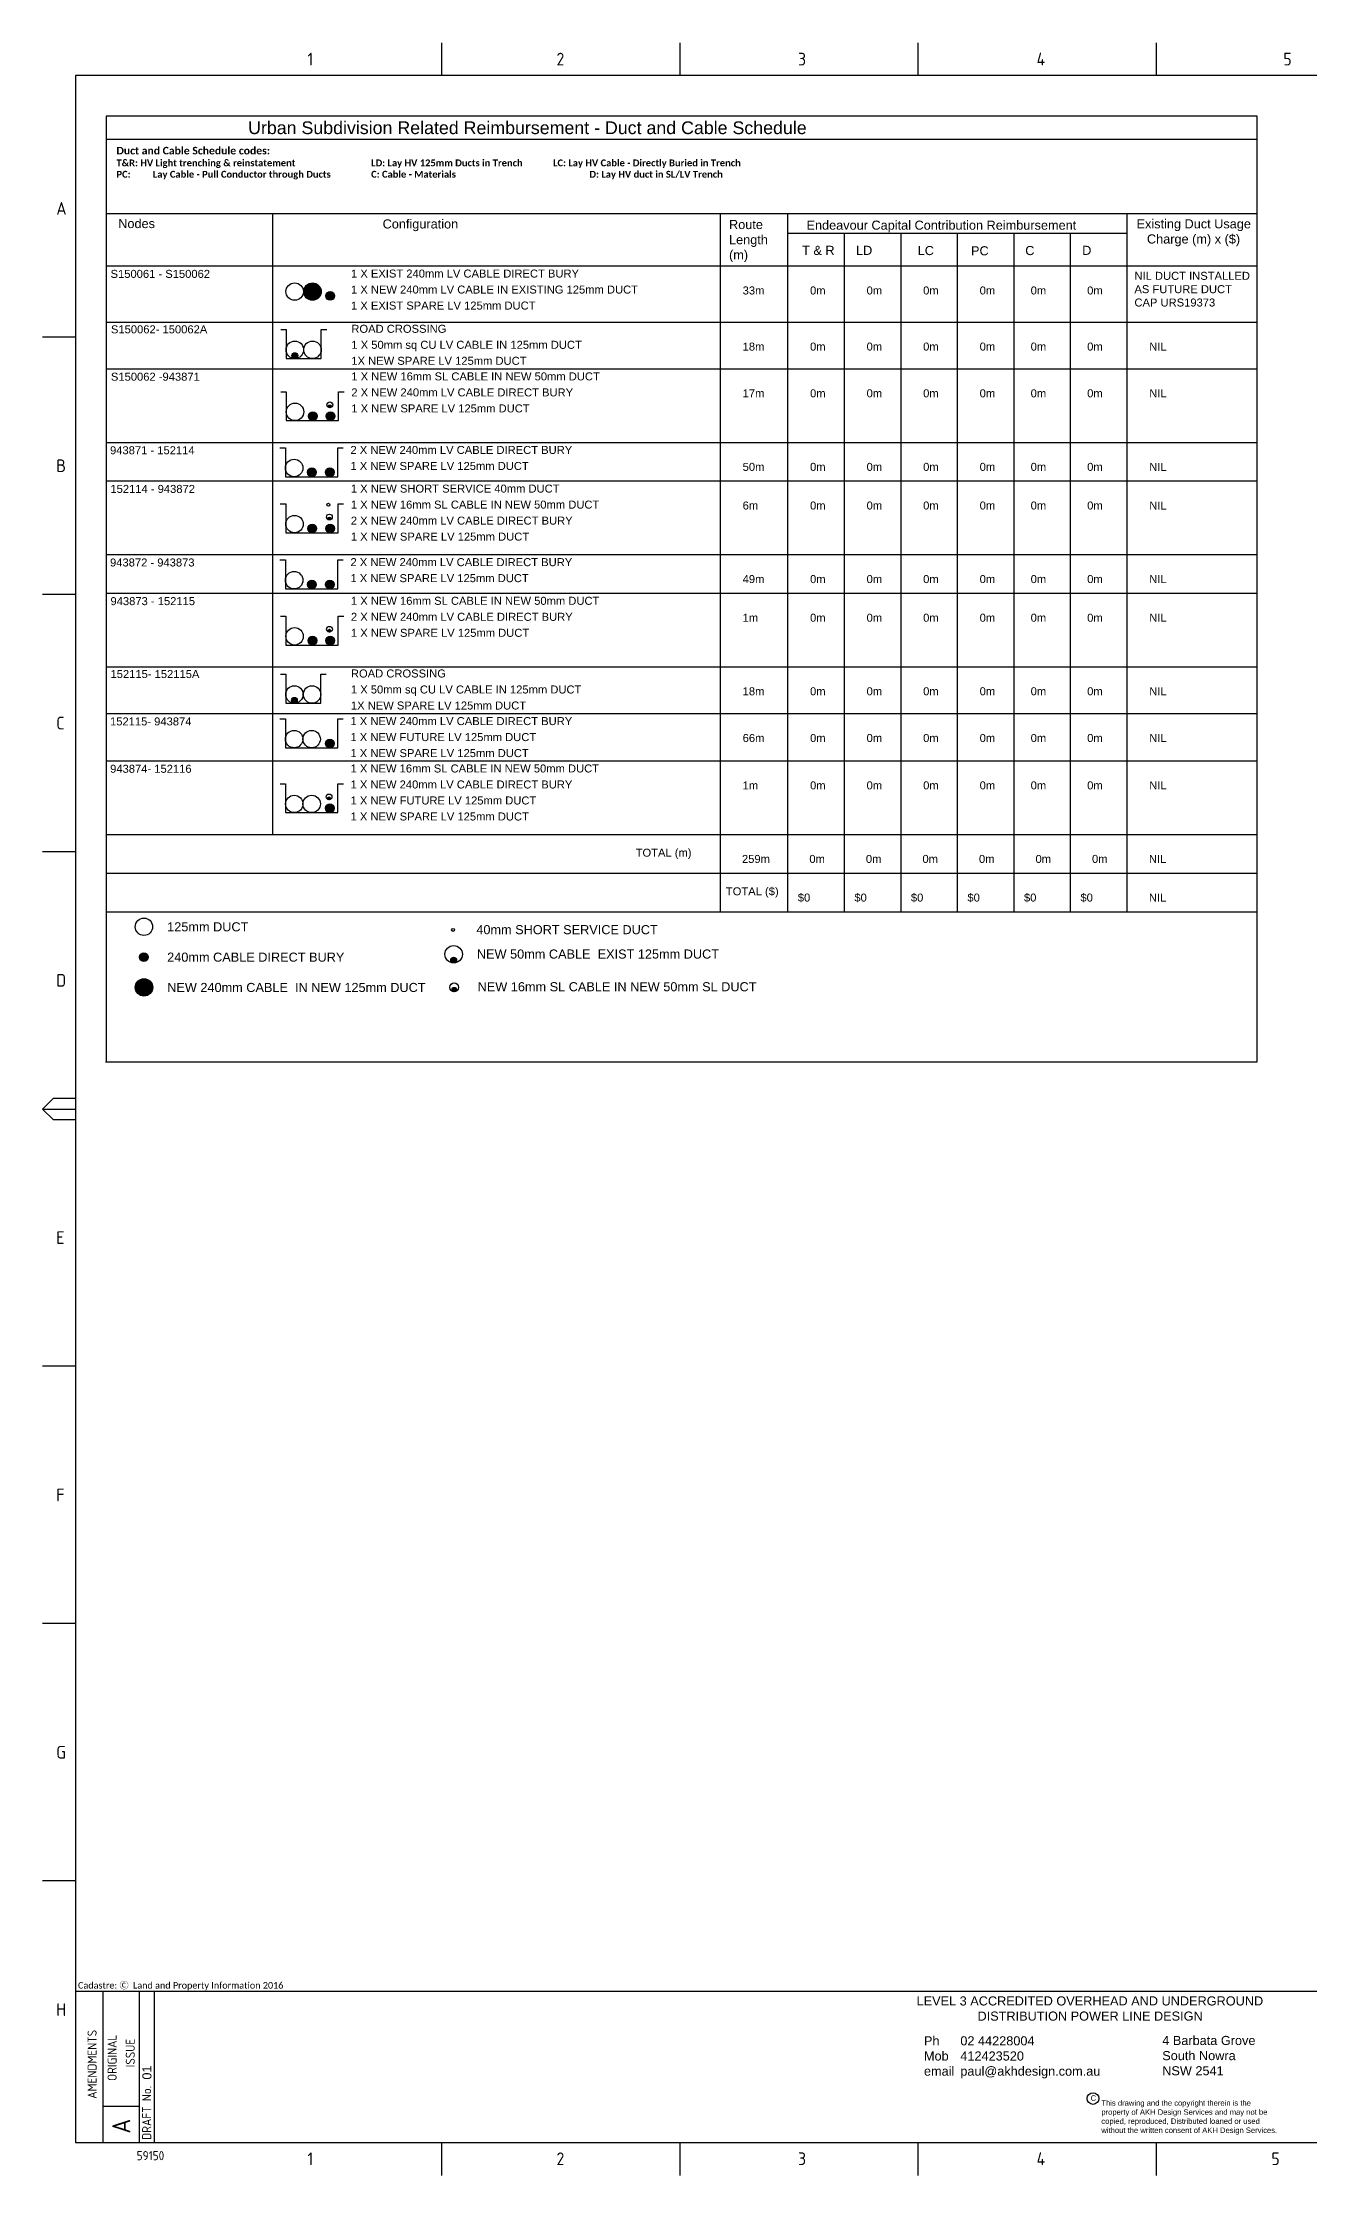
# Paper-space layout 'Duct2' of a CAD drawing. Header units: metres. Extents: x -30 to 845, y -5 to 581.
# Drawn here: x -30 to 319, y -5 to 581 of the extents above; entities that cross this region are included whole.
import ezdxf
from ezdxf.enums import TextEntityAlignment as Align

# ---------------------------------------------------------------- set-up
doc = ezdxf.new("R2010")
doc.units = ezdxf.units.M
doc.linetypes.add('Cable Exist UG', pattern=[8.2, 4, -1.2, 1.8, -1.2])
doc.linetypes.add('IE Trench LV', pattern=[6.5, 5, -1.5])
doc.layers.get('0').update_dxf_attribs({"color": 6})
for name, color, linetype in [('_User Miscellaneous1', 251, 'Continuous'), ('_User Miscellaneous2', 7, 'Continuous'), ('Duct_SP_NEW', 2, 'Continuous'), ('Notes', 7, 'Continuous'), ('SupportsUG_SP_EXT', 7, 'Continuous')]:
    doc.layers.add(name, color=color, linetype=linetype)
doc.styles.add('iecISOCP', font='isocp.shx')
doc.styles.get("Standard").update_dxf_attribs({"font": 'arial.ttf'})

# ---------------------------------------------------------------- blocks, each defined once
blk = doc.blocks.new('A$C30A46249')
at = {"color": 7, "lineweight": -3, "insert": (6.92, 4.97), "char_height": 1.79, "attachment_point": 7, "line_spacing_factor": 1.2}
blk.add_mtext('{\\fCalibri|b0|i0|c0|p34;\\C256;Cadastre: \\fMS Gothic|b0|i0|c128|p49;\\C250;\\c2236962;Ⓒ\\fMS Gothic|b0|i0|c0|p49; \\fCalibri|b0|i0|c0|p34;\\C256;Land and Property Information 2016}', dxfattribs=at)
blk = doc.blocks.new('akhlogo')
at = {"layer": '_User Miscellaneous2'}
blk.add_circle((113.53, 12.12), 1.6, dxfattribs=at)
at = {"layer": '_User Miscellaneous2', "attachment_point": 1}
for s, insert, char_height, width in [('\\pi5.9046;LEVEL 3 ACCREDITED OVERHEAD AND UNDERGROUND \\P\\pi22.653;DISTRIBUTION POWER LINE DESIGN ', (59.13, 40.21), 2.5, 106.6522), ('Ph ^I02 44228004{\\fCalibri|b0|i0|c0|p34; ^J}Mob^I412423520\\Pemail^Ipaul@akhdesign.com.au', (67.06, 29.24), 2.5, 53.0212), ('4 Barbata Grove\\PSouth Nowra\\PNSW 2541', (132.56, 29.34), 2.5, 39.4695), ('This drawing and the copyright therein is the property of AKH Design Services and may not be copied, reproduced, Distributed loaned or used without the written consent of AKH Design Services.', (115.82, 11.65), 1.5, 48.7359)]:
    blk.add_mtext(s, dxfattribs=dict(at, insert=insert, char_height=char_height, width=width))
at = {"layer": '_User Miscellaneous2', "char_height": 1.5, "attachment_point": 1}
for insert in [(112.87, 13), (112.88, 13)]:
    blk.add_mtext('C', dxfattribs=dict(at, insert=insert))
blk = doc.blocks.new('A1_FRAME_TITLE')
at = {"layer": 'Notes', "linetype": 'Continuous'}
for p, q in [((89.14, 574.39), (89.14, 583.39)), ((154.65, 574.39), (154.65, 583.39)), ((220.16, 574.39), (220.16, 583.39)), ((285.67, 574.39), (285.67, 583.39)), ((-11.55, 502.43), (-20.55, 502.43)), ((-11.56, 431.68), (-20.55, 431.68)), ((-11.56, 360.93), (-20.55, 360.93)), ((-20.55, 290.18), (-17.55, 293.18)), ((-20.55, 290.18), (-11.55, 290.18)), ((-17.55, 287.18), (-20.55, 290.18)), ((-17.55, 293.18), (-11.56, 293.18)), ((-11.56, 287.18), (-17.55, 287.18)), ((-11.55, 219.43), (-20.55, 219.43)), ((-11.55, 148.68), (-20.55, 148.68)), ((-11.55, 77.93), (-20.55, 77.93)), ((89.14, -3.03), (89.14, 5.97)), ((154.65, -3.03), (154.65, 5.97)), ((220.16, -3.03), (220.16, 5.97)), ((285.67, -3.03), (285.67, 5.97))]:
    blk.add_line(p, q, dxfattribs=at)
at = {"layer": 'Notes', "color": 3, "linetype": 'Continuous'}
for p, q in [((-11.55, 574.39), (-11.55, 5.97)), ((-3.96, 5.97), (-3.96, 47.62)), ((6.04, 5.97), (6.04, 47.62)), ((10.19, 5.98), (10.19, 47.62)), ((-3.96, 15.97), (6.04, 15.97))]:
    blk.add_line(p, q, dxfattribs=at)
at = {"layer": 'Notes', "color": 3, "linetype": 'Continuous', "flags": 128}
for points in [[(149.5, 574.39), (-11.55, 574.39)], [(844.88, 574.39), (149.5, 574.39)], [(-11.55, 47.62), (123.8, 47.62)], [(123.8, 47.62), (844.88, 47.62)], [(-11.55, 5.97), (844.88, 5.97)]]:
    blk.add_lwpolyline(points, dxfattribs=at)
blk.add_attdef('DRAFT_NUM', (9.35, 23.29), '', height=2.5, rotation=90)
at = {"layer": 'Notes', "color": 7, "style": 'iecISOCP'}
for s, p in [('1', (52.24, 577.12)), ('2', (120.7, 577.12)), ('3', (187.09, 577.12)), ('4', (252.67, 577.12)), ('5', (320.5, 577.12)), ('A', (-16.81, 536.06)), ('B', (-16.81, 465.31)), ('C', (-16.81, 394.56)), ('D', (-16.81, 323.81)), ('E', (-16.81, 253.06)), ('F', (-16.81, 182.31)), ('G', (-16.81, 111.56)), ('H', (-16.81, 40.81)), ('1', (52.24, -0.22)), ('2', (120.7, -0.22)), ('3', (187.09, -0.2)), ('4', (252.67, -0.22)), ('5', (317.21, -0.22))]:
    blk.add_text(s, height=3.5, dxfattribs=at).set_placement(p)
for s, height, p in [('AMENDMENTS', 2.5, (-5.71, 18.02)), ('ORIGINAL', 2.5, (-0.21, 22.94)), ('ISSUE', 2.5, (4.79, 26.69)), ('DRAFT No.', 2.5, (9.29, 6.74)), ('A', 5, (3.54, 8.47))]:
    blk.add_text(s, height=height, rotation=90, dxfattribs=at).set_placement(p)
for tag, p in [('CAP_NO', (513.19, 43.46)), ('IE_NUM', (513.05, 37.81)), ('REF_No_1', (335.24, 32.31)), ('REF_1', (362.52, 32.31)), ('GEN_WO', (441.71, 31.76)), ('HV_SWITCH', (513.46, 32.16)), ('REF_No_2', (335.24, 26.31)), ('REF_2', (362.52, 26.31)), ('OH_WO', (441.71, 25.81)), ('UBD_REF', (513.05, 25.83)), ('REF_No_3', (335.24, 20.31)), ('REF_3', (362.52, 20.31)), ('UG_WO', (441.71, 20.05)), ('GIS_MAP_No', (513.05, 20.04)), ('REF_No_4', (335.24, 14.31)), ('REF_4', (362.52, 14.31)), ('SUB_WO', (441.71, 13.81)), ('HV_OP_DIAG', (513.33, 14.2)), ('LGA', (512.95, 7.78))]:
    blk.add_attdef(tag, p, '', height=2.5, dxfattribs=at)
at = {"layer": 'Notes', "style": 'iecISOCP'}
for tag, p in [('T1', (684.37, 39.47)), ('T2', (684.37, 34.35)), ('T3', (684.37, 28.92)), ('T4', (684.37, 23.66)), ('T5', (684.37, 18.23)), ('T6', (684.37, 12.97))]:
    blk.add_attdef(tag, text='', height=3.5, dxfattribs=at).set_placement(p, align=Align.CENTER)
at = {"layer": 'Notes', "color": 7, "style": 'iecISOCP'}
for tag, p in [('scale', (567.76, 33.27)), ('DRAWN', (567.76, 24.93)), ('DATE', (567.76, 16.88)), ('CHD', (567.76, 8.37)), ('DESIGN', (605.62, 9.15))]:
    blk.add_attdef(tag, text='', height=2.5, dxfattribs=at).set_placement(p, align=Align.CENTER)
at = {"layer": 'Notes', "color": 4, "style": 'iecISOCP'}
blk.add_attdef('NUM', text='', height=7, dxfattribs=at).set_placement((812.88, 20.12), align=Align.MIDDLE_CENTER)
at = {"layer": 'Notes', "color": 1, "style": 'iecISOCP'}
blk.add_attdef('REV', text='', height=5, dxfattribs=at).set_placement((840.57, 17.1), align=Align.CENTER)
at = {"layer": 'Notes', "color": 7, "style": 'iecISOCP'}
for tag, p in [('NS', (811.23, 8.12)), ('SHTS', (825.93, 8.12))]:
    blk.add_attdef(tag, text='', height=2.5, dxfattribs=at).set_placement(p, align=Align.MIDDLE)
at = {"layer": 'Notes', "style": 'iecISOCP'}
blk.add_attdef('ExportID', (-11.47, 2.39), '', height=2.5, dxfattribs=at)
at = {"layer": 'Notes', "style": 'iecISOCP', "flags": 1}
for tag, p in [('ProjectType', (-6.37, -26.8)), ('ProjectNumber', (3.01, -26.82)), ('DrawingNumber', (14.96, -26.8)), ('ProjectDescription', (27.02, -26.83)), ('ExportDate', (39.74, -26.79)), ('ExportUserName', (48.61, -26.8)), ('DesignerCompanyName', (60.94, -26.79)), ('ExportAreaOfInterest', (76.55, -26.81)), ('GIS_SUCCESS', (91.45, -26.78)), ('CAD_SUCCESS', (101.24, -26.78)), ('DEPOTCODE', (111.56, -26.88)), ('ExportCategories', (119.53, -26.8)), ('Comments', (133.84, -26.88))]:
    blk.add_attdef(tag, p, '', height=1, dxfattribs=at)
blk = doc.blocks.new('DUCT_NEW')
blk.add_circle((0, 0.8), 0.8)
at = {"flags": 1}
blk.add_attdef('Z', (0, 0), '', height=0.2, dxfattribs=at)
at = {"flags": 9}
for tag, p in [('DUCT_CODE', (0, 0)), ('XSECT_TYPE', (0, -0.2)), ('STATE', (0, -0.6)), ('OWNED_BY', (0, -1.02)), ('OPERATED_BY', (0, -1.23)), ('FB_REFERENCE', (0, -0.4)), ('NOTES', (0, -0.8)), ('MAINTAINED_BY', (0, -1.42))]:
    blk.add_attdef(tag, text='', height=0.2, dxfattribs=at).set_placement(p, align=Align.MIDDLE_LEFT)
blk = doc.blocks.new('CABLE_SMALL_NEW')
h = blk.add_hatch(color=256)
edge = h.paths.add_edge_path()
edge.add_arc((0, 0.4), 0.4, 0, 360)
blk.add_circle((0, 0.4), 0.4)
for tag, flags, p in [('COND_CODE', 9, (1.5, 0)), ('STATE', 9, (1.5, -0.4)), ('XSECT_SIZE', 9, (1.5, -0.6)), ('OWNED_BY', 9, (1.5, -1)), ('OPERATED_BY', 9, (1.5, -1.2)), ('Z', 1, (1.5, -1.6)), ('FB_REFERENCE', 9, (1.5, -0.2)), ('NOTES', 9, (1.5, -0.8)), ('MAINTAINED_BY', 9, (1.5, -1.4))]:
    blk.add_attdef(tag, text='', height=0.2, dxfattribs=dict(flags=flags)).set_placement(p, align=Align.MIDDLE_LEFT)
blk = doc.blocks.new('CABLE_LARGE_NEW')
h = blk.add_hatch(color=256)
edge = h.paths.add_edge_path()
edge.add_arc((0, 0.8), 0.8, 0, 360)
blk.add_circle((0, 0.8), 0.8)
for tag, flags, p in [('COND_CODE', 9, (1.5, 0)), ('STATE', 9, (1.5, -0.4)), ('XSECT_SIZE', 9, (1.5, -0.6)), ('OWNED_BY', 9, (1.5, -1)), ('OPERATED_BY', 9, (1.5, -1.2)), ('Z', 1, (1.5, -1.6)), ('FB_REFERENCE', 9, (1.5, -0.2)), ('NOTES', 9, (1.5, -0.8)), ('MAINTAINED_BY', 9, (1.5, -1.4))]:
    blk.add_attdef(tag, text='', height=0.2, dxfattribs=dict(flags=flags)).set_placement(p, align=Align.MIDDLE_LEFT)
blk = doc.blocks.new('TRENCH_LV_3_DUCTS')
blk.add_lwpolyline([(-0.5, 2.65), (0, 2.65), (0, 0), (4.8, 0), (4.8, 2.65), (5.3, 2.65)])
blk = doc.blocks.new('TRENCH_LV_2_DUCTS')
blk.add_lwpolyline([(-0.5, 2.65), (0, 2.65), (0, 0), (3.2, 0), (3.2, 2.65), (3.7, 2.65)])

psp = doc.layouts.new('Duct2')

# ---------------------------------------------------------------- linework, layer by layer
at = {"color": 7, "lineweight": -3}
for p, q in [((-12.18323, 560.80121), (-12.1799, 300.71715)), ((304.19748, 560.80121), (-12.18323, 560.80121)), ((304.18159, 300.71715), (304.19748, 560.80121)), ((33.50997, 534.00155), (33.50997, 363.29804)), ((156.61279, 534.00155), (156.61279, 342.04336)), ((175.1449, 534.00155), (175.1449, 342.04336)), ((175.1449, 534.00155), (175.1449, 342.04336)), ((268.38799, 534.00155), (268.38799, 342.04336)), ((175.1449, 528.57369), (265.99283, 528.57369)), ((190.68541, 528.57369), (190.68541, 342.04336)), ((190.68541, 528.57369), (190.68541, 342.04336)), ((206.22593, 528.57369), (206.22593, 342.04336)), ((206.22593, 528.57369), (206.22593, 342.04336)), ((209.50894, 528.57369), (268.38799, 528.57369)), ((221.76644, 528.57369), (221.76644, 342.04336)), ((221.76644, 528.57369), (221.76644, 342.04336)), ((237.30696, 528.57369), (237.30696, 342.04336)), ((252.83521, 528.57369), (252.83521, 342.04336)), ((-12.35496, 300.71715), (304.18289, 300.71715))]:
    psp.add_line(p, q, dxfattribs=at)
for points in [[(-12.18297, 554.44108), (304.19709, 554.44108)], [(-12.18297, 534.00155), (304.19584, 534.00155)], [(-12.18297, 519.60492), (304.19496, 519.60492)], [(-12.18297, 519.60492), (304.19496, 519.60492)], [(-12.18297, 519.60492), (304.19496, 519.60492)], [(-12.18297, 519.60492), (304.19496, 519.60492)], [(-12.1827, 504.17757), (304.19402, 504.17757)], [(-12.1827, 504.17757), (304.19402, 504.17757)], [(-12.1827, 504.17757), (304.19402, 504.17757)], [(-12.1827, 491.32926), (304.19323, 491.32926)], [(-12.1827, 491.32926), (304.19323, 491.32926)], [(-12.1827, 491.32926), (304.19323, 491.32926)], [(-12.05126, 471.10362), (304.192, 471.10362)], [(-12.05126, 471.10362), (304.192, 471.10362)], [(-12.1827, 460.47627), (304.19135, 460.47627)], [(-12.1827, 460.47627), (304.19135, 460.47627)], [(-12.1827, 460.47627), (304.19135, 460.47627)], [(-12.1827, 460.47627), (304.19135, 460.47627)], [(-12.17833, 460.47627), (304.19135, 460.47627)], [(-12.17833, 460.47627), (304.19135, 460.47627)], [(-12.1827, 440.25063), (304.19011, 440.25063)], [(-12.1827, 440.25063), (304.19011, 440.25063)], [(-12.1827, 429.62329), (304.18946, 429.62329)], [(-12.1827, 429.62329), (304.18946, 429.62329)], [(-12.1827, 429.62329), (304.18946, 429.62329)], [(-12.1827, 429.62329), (304.18946, 429.62329)], [(-12.17833, 429.62329), (304.18946, 429.62329)], [(-12.17833, 429.62329), (304.18946, 429.62329)], [(-12.1827, 409.39764), (304.18823, 409.39764)], [(-12.1827, 409.39764), (304.18823, 409.39764)], [(-12.1827, 396.54933), (304.18744, 396.54933)], [(-12.1827, 396.54933), (304.18744, 396.54933)], [(-12.1827, 396.54933), (304.18744, 396.54933)], [(-12.273, 383.52369), (304.18665, 383.52369)], [(-12.273, 383.52369), (304.18665, 383.52369)], [(-12.273, 383.52369), (304.18665, 383.52369)], [(-12.273, 383.52369), (304.18665, 383.52369)], [(-12.26862, 383.52369), (304.18665, 383.52369)], [(-12.26862, 383.52369), (304.18665, 383.52369)], [(-12.27738, 363.29804), (304.18541, 363.29804)], [(-12.27738, 363.29804), (304.18541, 363.29804)], [(-12.27724, 352.6707), (304.09694, 352.6707)], [(-12.27724, 342.04336), (304.09694, 342.04336)]]:
    psp.add_lwpolyline(points, dxfattribs=at)

# ---------------------------------------------------------------- block references
at = {"layer": '_User Miscellaneous1', "color": 7, "lineweight": -3, "ltscale": 0.25}
psp.add_blockref('akhlogo', (145.56576, 3.58309), dxfattribs=at)
at = {"layer": 'Duct_SP_NEW', "linetype": 'Cable Exist UG'}
for name, p, xscale, yscale, zscale in [('DUCT_NEW', (39.64792, 510.15747), 3, 3, 3), ('CABLE_LARGE_NEW', (44.53815, 510.15917), 3, 3, 3), ('DUCT_NEW', (44.53815, 510.15917), 3, 3, 3), ('CABLE_LARGE_NEW', (49.42838, 510.16087), 1.5, 1.5, 1.5), ('DUCT_NEW', (39.6883, 494.15403), 3, 3, 3), ('DUCT_NEW', (44.53875, 494.15233), 3, 3, 3), ('DUCT_NEW', (39.73822, 477.08182), 3, 3, 3), ('CABLE_LARGE_NEW', (44.62845, 477.08352), 1.5, 1.5, 1.5), ('CABLE_LARGE_NEW', (49.51867, 477.08522), 1.5, 1.5, 1.5), ('DUCT_NEW', (39.49838, 461.65617), 3, 3, 3), ('CABLE_LARGE_NEW', (44.38861, 461.65787), 1.5, 1.5, 1.5), ('CABLE_LARGE_NEW', (49.27884, 461.65957), 1.5, 1.5, 1.5), ('DUCT_NEW', (48.89617, 453.54513), 0.5, 0.5, 0.5), ('DUCT_NEW', (39.59744, 446.22883), 3, 3, 3), ('CABLE_LARGE_NEW', (44.48767, 446.23053), 1.5, 1.5, 1.5), ('CABLE_LARGE_NEW', (49.37789, 446.23223), 1.5, 1.5, 1.5), ('DUCT_NEW', (39.49838, 430.80319), 3, 3, 3), ('CABLE_LARGE_NEW', (44.38861, 430.80489), 1.5, 1.5, 1.5), ('CABLE_LARGE_NEW', (49.27884, 430.80659), 1.5, 1.5, 1.5), ('DUCT_NEW', (39.61991, 415.37585), 3, 3, 3), ('CABLE_LARGE_NEW', (44.51014, 415.37755), 1.5, 1.5, 1.5), ('CABLE_LARGE_NEW', (49.40037, 415.37925), 1.5, 1.5, 1.5), ('DUCT_NEW', (39.56999, 399.37411), 3, 3, 3), ('DUCT_NEW', (44.42045, 399.37241), 3, 3, 3), ('DUCT_NEW', (39.49838, 387.10189), 3, 3, 3), ('DUCT_NEW', (44.29838, 387.10189), 3, 3, 3), ('CABLE_LARGE_NEW', (49.27884, 387.10529), 1.5, 1.5, 1.5), ('DUCT_NEW', (39.52524, 369.27625), 3, 3, 3), ('DUCT_NEW', (44.32524, 369.27625), 3, 3, 3), ('CABLE_LARGE_NEW', (49.3057, 369.27964), 1.5, 1.5, 1.5), ('DUCT_NEW', (83.19036, 336.64495), 0.5, 0.5, 0.5), ('CABLE_LARGE_NEW', (-1.7835, 318.82689), 3, 3, 3), ('DUCT_NEW', (83.49802, 320.0424), 1.5, 1.5, 1.5), ('CABLE_LARGE_NEW', (83.49803, 320.0424), 0.75, 0.75, 0.75)]:
    psp.add_blockref(name, p, dxfattribs=dict(at, xscale=xscale, yscale=yscale, zscale=zscale))
at = {"layer": 'Duct_SP_NEW', "linetype": 'Continuous', "xscale": 3, "yscale": 3, "zscale": 3}
for name, p in [('TRENCH_LV_2_DUCTS', (37.3375, 494.15403)), ('TRENCH_LV_2_DUCTS', (37.21919, 399.3741)), ('DUCT_NEW', (-1.79659, 335.50201)), ('CABLE_SMALL_NEW', (-1.79659, 328.3603)), ('DUCT_NEW', (83.34419, 327.94368)), ('DUCT_NEW', (-1.7835, 318.82689))]:
    psp.add_blockref(name, p, dxfattribs=at)
at = {"layer": 'Duct_SP_NEW', "linetype": 'Cable Exist UG'}
for p in [(39.6883, 494.15403), (39.56999, 399.37411), (83.34752, 327.94367)]:
    psp.add_blockref('CABLE_LARGE_NEW', p, dxfattribs=at)
at = {"layer": 'Duct_SP_NEW', "linetype": 'IE Trench LV', "xscale": 3, "yscale": 3, "zscale": 3}
for p in [(37.33396, 477.08352), (37.09413, 461.65787), (37.19318, 446.23053), (37.09413, 430.80489), (37.21566, 415.37755), (37.09413, 387.10359), (37.12098, 369.27795)]:
    psp.add_blockref('TRENCH_LV_3_DUCTS', p, dxfattribs=at)
at = {"layer": 'Duct_SP_NEW', "linetype": 'Cable Exist UG', "rotation": 359.9856148740548}
for p in [(49.31541, 480.61355), (49.17463, 449.76056), (49.1971, 418.90758), (49.10243, 372.80798)]:
    psp.add_blockref('DUCT_NEW', p, dxfattribs=at)
at = {"layer": 'Duct_SP_NEW', "linetype": 'Cable Exist UG', "xscale": 0.4999999999999999, "yscale": 0.4999999999999999, "zscale": 0.4999999999999999, "rotation": 359.9856148740548}
for p in [(49.3154, 480.61355), (49.17462, 449.76057), (49.1971, 418.90758), (49.10243, 372.80798)]:
    psp.add_blockref('CABLE_LARGE_NEW', p, dxfattribs=at)
at = {"layer": 'Notes'}
psp.add_blockref('A$C30A46249', (-26.82724, 40.51554), dxfattribs=at)
at = {"layer": 'SupportsUG_SP_EXT'}
ref = psp.add_blockref('A1_FRAME_TITLE', (-9.082, -2.39), dxfattribs=at)
ref.add_attrib('ExportID', '59150', dxfattribs={"layer": 'Notes', "height": 2.5, "style": 'iecISOCP'}).set_placement((0, 0), align=Align.MIDDLE_CENTER)
ref.add_attrib('DRAFT_NUM', '01', (0.27188, 20.90356), dxfattribs={"layer": '0', "height": 2.5, "rotation": 90})

# ---------------------------------------------------------------- texts
at = {"color": 7, "lineweight": -3}
psp.add_text('Urban Subdivision Related Reimbursement - Duct and Cable Schedule     ', height=3.5, dxfattribs=at).set_placement((107.00742, 557.60649), align=Align.MIDDLE_CENTER)
at = {"color": 7, "lineweight": -3, "attachment_point": 1}
for s, insert, char_height, width in [('{\\fCalibri|b1|i0|c0|p34;\\H0.83333x;\\C0;Duct and Cable Schedule codes: \\fCalibri|b0|i0|c0|p34;\\P\\fCalibri|b1|i0|c0|p34;\\H0.9x;T&R: HV Light trenching & reinstatement            ^I^ILD: Lay HV 125mm Ducts in Trench            ^ILC: Lay HV Cable - Directly Buried in Trench\\fCalibri|b0|i0|c0|p34;\\H2.42x; \\H0.41323x;\\P\\fCalibri|b1|i0|c0|p34;PC:^ILay Cable - Pull Conductor through Ducts     ^IC: Cable - Materials                                         ^ID: Lay HV duct in SL/LV Trench\\H1.9515x; }', (-9.33612, 552.35404), 2.5, 217.1539109), ('Nodes', (-8.85514, 532.51824), 2.5, 21.3006789), ('{\\C7;Configuration}', (63.8191, 532.40849), 2.5, 31.8297085), ('Route \\PLength \\P(m)', (159.04224, 532.24516), 2.5, 28.8336752), ('Endeavour Capital Contribution Reimbursement', (180.3372, 532.07179), 2.5, 83.5462768), ('\\pi3.1695;Existing Duct Usage \\P\\pi6.0242;Charge (m) x ($)', (267.89454, 532.43698), 2.5, 37.3638183), ('T & R', (179.1419, 525.14688), 2.5, 37.3638183), ('LD', (193.96051, 525.14556), 2.5, 37.3638183), ('LC', (210.90238, 525.08911), 2.5, 37.3638183), ('PC', (225.56391, 525.02091), 2.5, 37.3638183), ('C', (240.46643, 525.08911), 2.5, 37.3638183), ('D', (256.12832, 525.14556), 2.5, 37.3638183), ('S150061 - S150062', (-10.9646, 518.52477), 2.2, 54.1159856), ('NIL DUCT INSTALLED \\PAS FUTURE DUCT\\PCAP URS19373', (270.48277, 517.98797), 2.2, 40.346307), ('33m', (162.7841, 513.96175), 2.2, 34.1570666), ('0m', (181.31621, 513.96175), 2.2, 34.1570666), ('0m', (196.85672, 513.96175), 2.2, 34.1570666), ('0m', (212.39724, 513.96175), 2.2, 34.1570666), ('0m', (227.93775, 513.96175), 2.2, 34.1570666), ('0m', (241.96128, 513.96175), 2.2, 34.1570666), ('0m', (257.48953, 513.96175), 2.2, 34.1570666), ('S150062- 150062A', (-10.86497, 503.27476), 2.2, 54.1159856), ('18m', (162.7841, 498.53441), 2.2, 34.1570666), ('0m', (181.31621, 498.53441), 2.2, 34.1570666), ('0m', (196.85672, 498.53441), 2.2, 34.1570666), ('0m', (212.39724, 498.53441), 2.2, 34.1570666), ('0m', (227.93775, 498.53441), 2.2, 34.1570666), ('0m', (241.96128, 498.53441), 2.2, 34.1570666), ('0m', (257.48953, 498.53441), 2.2, 34.1570666), ('NIL', (274.5593, 498.53441), 2.2, 34.1570666), ('S150062 -943871', (-10.86993, 490.24912), 2.2, 54.1159856), ('17m', (162.7841, 485.6861), 2.2, 34.1570666), ('0m', (181.31621, 485.6861), 2.2, 34.1570666), ('0m', (196.85672, 485.6861), 2.2, 34.1570666), ('0m', (212.39724, 485.6861), 2.2, 34.1570666), ('0m', (227.93775, 485.6861), 2.2, 34.1570666), ('0m', (241.96128, 485.6861), 2.2, 34.1570666), ('0m', (257.48953, 485.6861), 2.2, 34.1570666), ('NIL', (274.5593, 485.6861), 2.2, 34.1570666), ('943871 - 152114', (-11.11414, 470.02347), 2.2, 54.1159856), ('50m', (162.7841, 465.46046), 2.2, 34.1570666), ('0m', (181.31621, 465.46046), 2.2, 34.1570666), ('0m', (196.85672, 465.46046), 2.2, 34.1570666), ('0m', (212.39724, 465.46046), 2.2, 34.1570666), ('0m', (227.93775, 465.46046), 2.2, 34.1570666), ('0m', (241.96128, 465.46046), 2.2, 34.1570666), ('0m', (257.48953, 465.46046), 2.2, 34.1570666), ('NIL', (274.5593, 465.46046), 2.2, 34.1570666), ('152114 - 943872', (-11.01071, 459.39613), 2.2, 54.1159856), ('6m', (162.7841, 454.83311), 2.2, 34.1570666), ('0m', (181.31621, 454.83311), 2.2, 34.1570666), ('0m', (196.85672, 454.83311), 2.2, 34.1570666), ('0m', (212.39724, 454.83311), 2.2, 34.1570666), ('0m', (227.93775, 454.83311), 2.2, 34.1570666), ('0m', (241.96128, 454.83311), 2.2, 34.1570666), ('0m', (257.48953, 454.83311), 2.2, 34.1570666), ('NIL', (274.5593, 454.83311), 2.2, 34.1570666), ('943872 - 943873', (-11.11414, 439.17049), 2.2, 54.1159856), ('49m', (162.7841, 434.60747), 2.2, 34.1570666), ('0m', (181.31621, 434.60747), 2.2, 34.1570666), ('0m', (196.85672, 434.60747), 2.2, 34.1570666), ('0m', (212.39724, 434.60747), 2.2, 34.1570666), ('0m', (227.93775, 434.60747), 2.2, 34.1570666), ('0m', (241.96128, 434.60747), 2.2, 34.1570666), ('0m', (257.48953, 434.60747), 2.2, 34.1570666), ('NIL', (274.5593, 434.60747), 2.2, 34.1570666), ('943873 - 152115', (-10.98823, 428.54314), 2.2, 54.1159856), ('1m', (162.7841, 423.98013), 2.2, 34.1570666), ('0m', (181.31621, 423.98013), 2.2, 34.1570666), ('0m', (196.85672, 423.98013), 2.2, 34.1570666), ('0m', (212.39724, 423.98013), 2.2, 34.1570666), ('0m', (227.93775, 423.98013), 2.2, 34.1570666), ('0m', (241.96128, 423.98013), 2.2, 34.1570666), ('0m', (257.48953, 423.98013), 2.2, 34.1570666), ('NIL', (274.5593, 423.98013), 2.2, 34.1570666), ('152115- 152115A', (-10.98328, 408.49483), 2.2, 54.1159856), ('18m', (162.7841, 403.75448), 2.2, 34.1570666), ('0m', (181.31621, 403.75448), 2.2, 34.1570666), ('0m', (196.85672, 403.75448), 2.2, 34.1570666), ('0m', (212.39724, 403.75448), 2.2, 34.1570666), ('0m', (227.93775, 403.75448), 2.2, 34.1570666), ('0m', (241.96128, 403.75448), 2.2, 34.1570666), ('0m', (257.48953, 403.75448), 2.2, 34.1570666), ('NIL', (274.5593, 403.75448), 2.2, 34.1570666), ('152115- 943874', (-11.11414, 395.46919), 2.2, 54.1159856), ('66m', (162.7841, 390.90617), 2.2, 34.1570666), ('0m', (181.31621, 390.90617), 2.2, 34.1570666), ('0m', (196.85672, 390.90617), 2.2, 34.1570666), ('0m', (212.39724, 390.90617), 2.2, 34.1570666), ('0m', (227.93775, 390.90617), 2.2, 34.1570666), ('0m', (241.96128, 390.90617), 2.2, 34.1570666), ('0m', (257.48953, 390.90617), 2.2, 34.1570666), ('NIL', (274.5593, 390.90617), 2.2, 34.1570666), ('943874- 152116', (-11.0829, 382.44354), 2.2, 54.1159856), ('1m', (162.7841, 377.88052), 2.2, 34.1570666), ('0m', (181.31621, 377.88052), 2.2, 34.1570666), ('0m', (196.85672, 377.88052), 2.2, 34.1570666), ('0m', (212.39724, 377.88052), 2.2, 34.1570666), ('0m', (227.93775, 377.88052), 2.2, 34.1570666), ('0m', (241.96128, 377.88052), 2.2, 34.1570666), ('0m', (257.48953, 377.88052), 2.2, 34.1570666), ('NIL', (274.5593, 377.88052), 2.2, 34.1570666), ('TOTAL (m)', (133.36667, 359.3733), 2.2, 54.1159856), ('259m', (162.59403, 357.65488), 2.2, 54.1159856), ('0m', (181.12613, 357.65488), 2.2, 54.1159856), ('0m', (196.66665, 357.65488), 2.2, 54.1159856), ('0m', (212.20716, 357.65488), 2.2, 54.1159856), ('0m', (227.74768, 357.65488), 2.2, 54.1159856), ('0m', (243.28819, 357.65488), 2.2, 54.1159856), ('0m', (258.81645, 357.65488), 2.2, 54.1159856), ('NIL', (274.4639, 357.65488), 2.2, 34.1570666), ('TOTAL ($)', (158.16956, 348.74596), 2.2, 54.1159856), ('$0', (177.95228, 347.02754), 2.2, 54.1159856), ('$0', (193.49279, 347.02754), 2.2, 54.1159856), ('$0', (209.03331, 347.02754), 2.2, 54.1159856), ('$0', (224.57382, 347.02754), 2.2, 54.1159856), ('$0', (240.11434, 347.02754), 2.2, 54.1159856), ('$0', (255.64259, 347.02754), 2.2, 54.1159856), ('NIL', (274.4639, 347.02754), 2.2, 34.1570666)]:
    psp.add_mtext(s, dxfattribs=dict(at, insert=insert, char_height=char_height, width=width))
at = {"color": 7, "lineweight": -3, "char_height": 2.2, "width": 92.2638434, "attachment_point": 1, "line_spacing_factor": 1.2}
for s, insert in [('1 X EXIST 240mm LV CABLE DIRECT BURY\\P1 X NEW 240mm LV CABLE IN EXISTING 125mm DUCT\\P1 X EXIST SPARE LV 125mm DUCT', (55.12633, 518.61182)), ('ROAD CROSSING\\P1 X 50mm sq CU LV CABLE IN 125mm DUCT\\P1X NEW SPARE LV 125mm DUCT', (55.22153, 503.42358)), ('1 X NEW 16mm SL CABLE IN NEW 50mm DUCT\\P2 X NEW 240mm LV CABLE DIRECT BURY\\P1 X NEW SPARE LV 125mm DUCT', (55.221, 490.33616)), ('2 X NEW 240mm LV CABLE DIRECT BURY\\P1 X NEW SPARE LV 125mm DUCT', (54.97679, 470.11052)), ('1 X NEW SHORT SERVICE 40mm DUCT\\P1 X NEW 16mm SL CABLE IN NEW 50mm DUCT\\P2 X NEW 240mm LV CABLE DIRECT BURY\\P1 X NEW SPARE LV 125mm DUCT', (55.08022, 459.48318)), ('2 X NEW 240mm LV CABLE DIRECT BURY\\P1 X NEW SPARE LV 125mm DUCT', (54.97679, 439.25753)), ('1 X NEW 16mm SL CABLE IN NEW 50mm DUCT\\P2 X NEW 240mm LV CABLE DIRECT BURY\\P1 X NEW SPARE LV 125mm DUCT', (55.1027, 428.63019)), ('ROAD CROSSING\\P1 X 50mm sq CU LV CABLE IN 125mm DUCT\\P1X NEW SPARE LV 125mm DUCT', (55.10323, 408.64365)), ('1 X NEW 240mm LV CABLE DIRECT BURY\\P1 X NEW FUTURE LV 125mm DUCT\\P1 X NEW SPARE LV 125mm DUCT', (54.97679, 395.55623)), ('1 X NEW 16mm SL CABLE IN NEW 50mm DUCT\\P1 X NEW 240mm LV CABLE DIRECT BURY\\P1 X NEW FUTURE LV 125mm DUCT\\P1 X NEW SPARE LV 125mm DUCT', (55.00802, 382.53059))]:
    psp.add_mtext(s, dxfattribs=dict(at, insert=insert))
at = {"char_height": 2.5, "attachment_point": 4, "line_spacing_factor": 1.2}
for s, insert, width in [('{\\C7;125mm DUCT }', (4.59629, 337.87209), 36.6991224), ('{\\C7;40mm SHORT SERVICE DUCT}', (89.58324, 337.08794), 75.7989352), ('{\\C7;240mm CABLE DIRECT BURY}', (4.59629, 329.53039), 64.0948938), ('\\pt40;{\\C7;NEW 50mm CABLE  EXIST 125mm DUCT}', (89.73707, 330.38666), 75.7989352), ('{\\C7;NEW 16mm SL CABLE IN NEW 50mm SL DUCT}', (89.93915, 321.39587), 100.530146), ('{\\C7;NEW 240mm CABLE  IN NEW 125mm DUCT}', (4.60937, 321.19697), 71.913257)]:
    psp.add_mtext(s, dxfattribs=dict(at, insert=insert, width=width))

doc.saveas('drawing.dxf')
